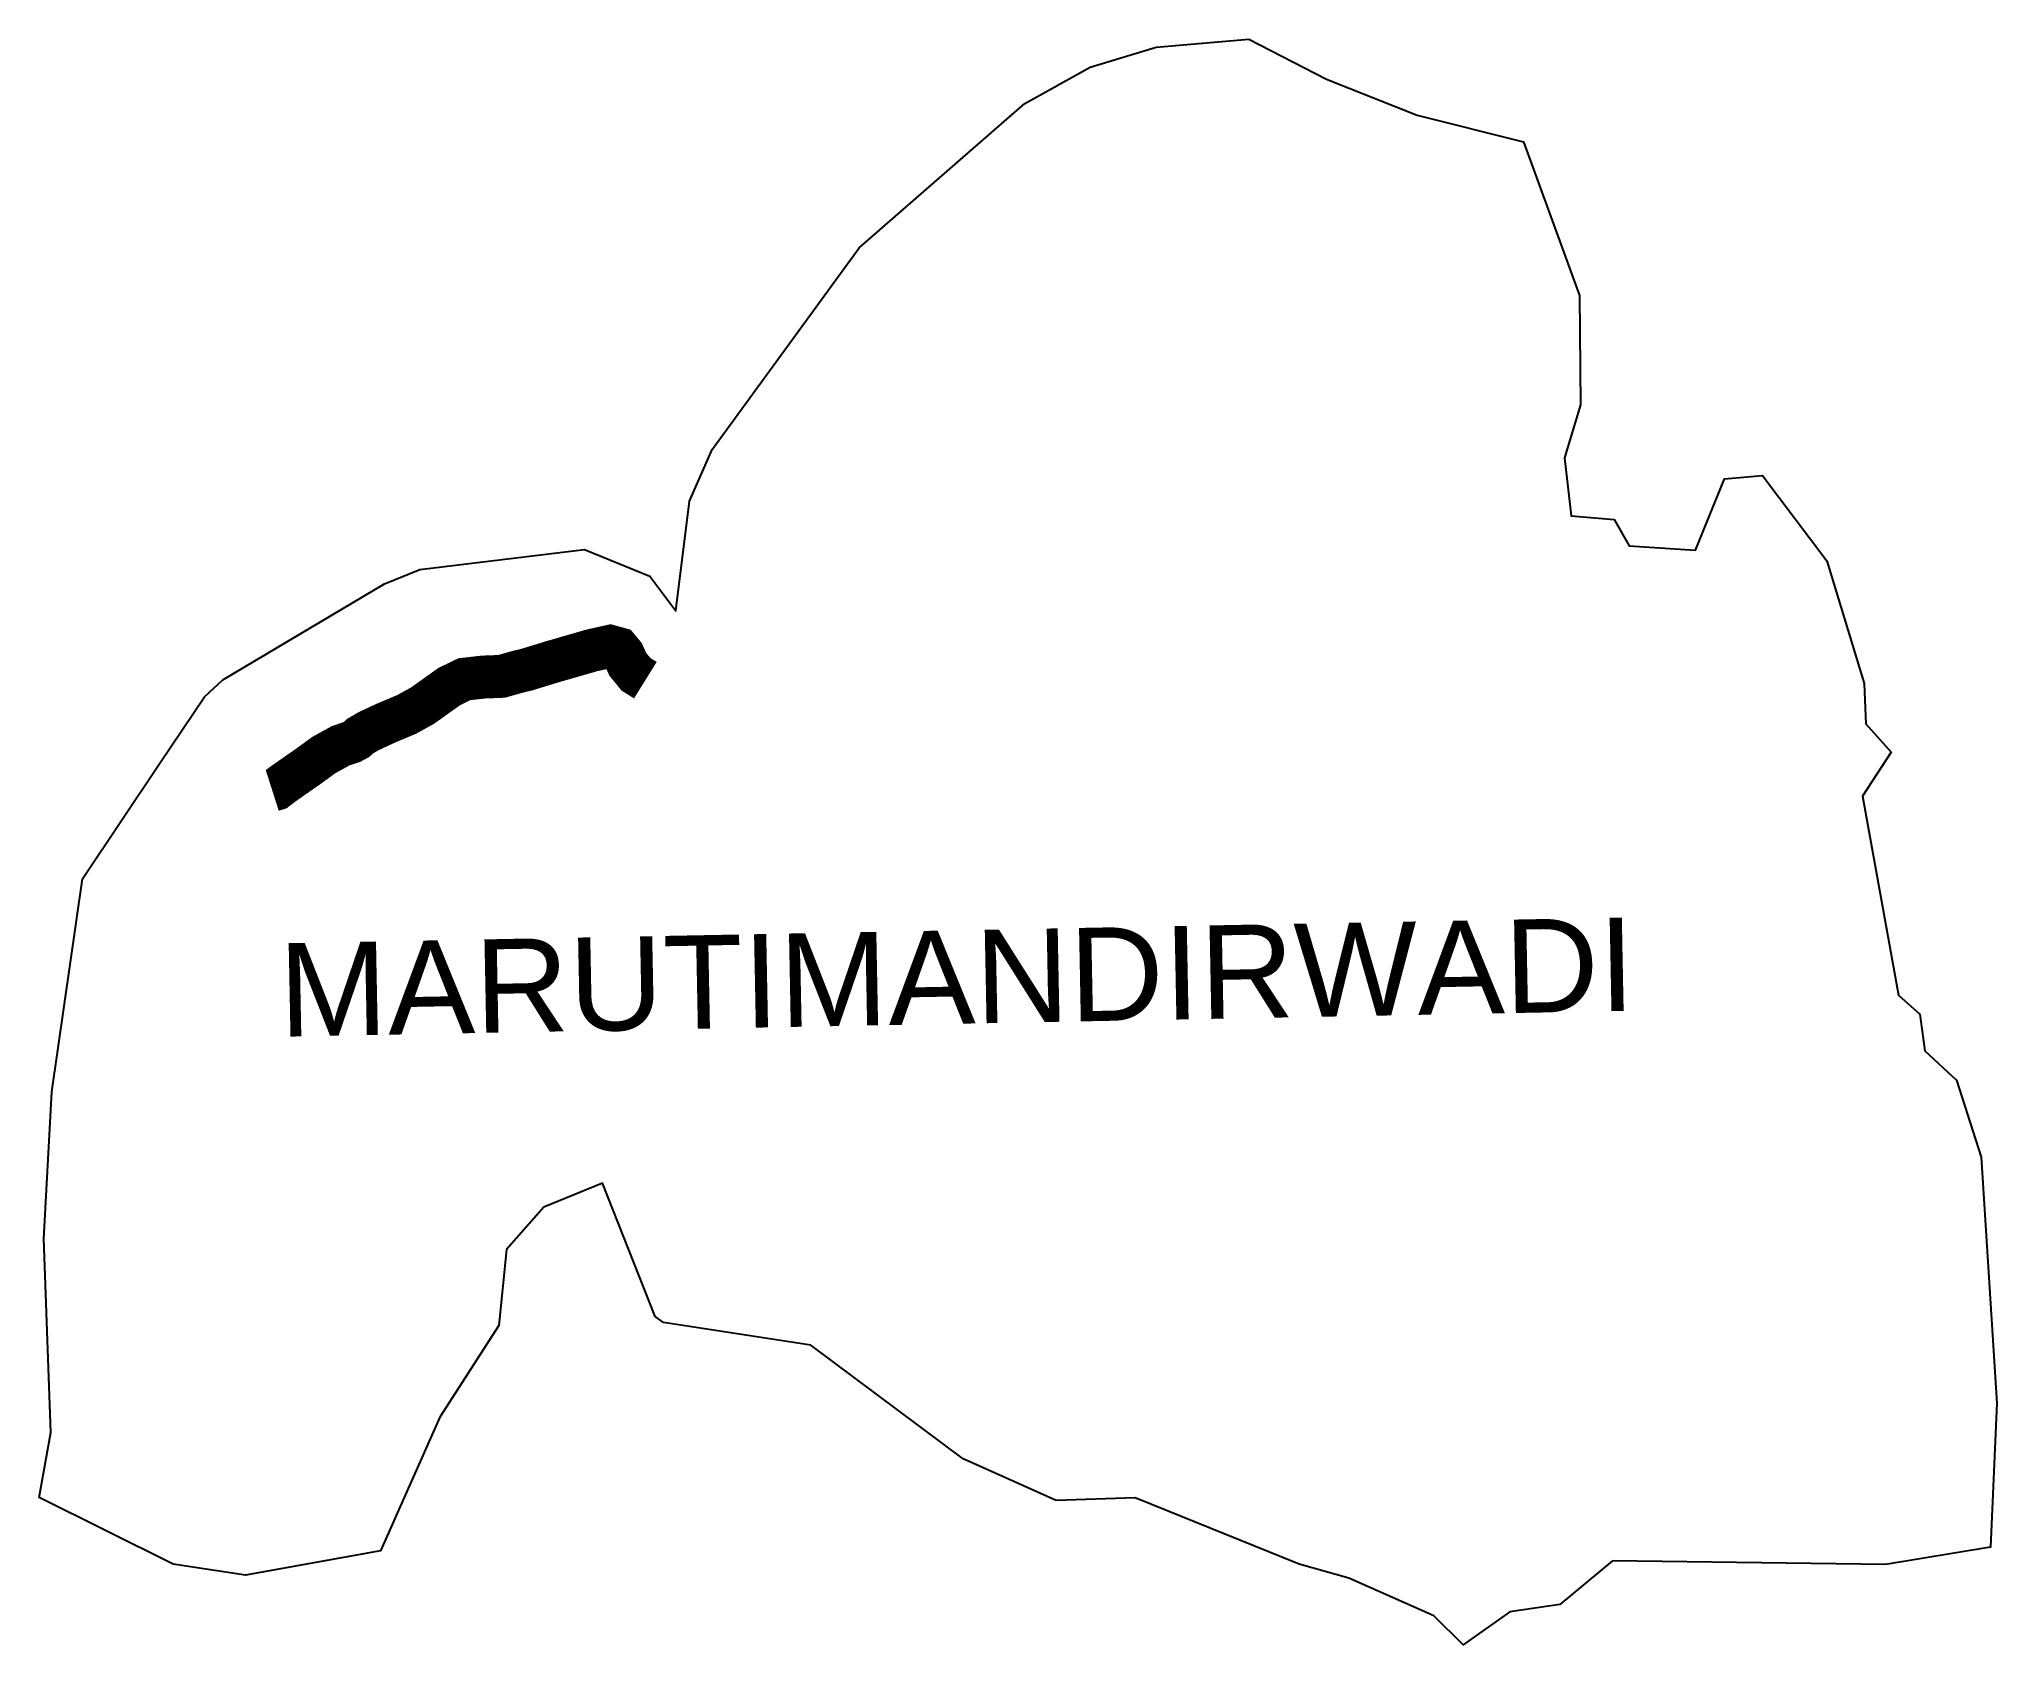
# Model space of a CAD drawing. Header units: feet. Extents: x 307300 to 309578, y 1927148 to 1929017.
import ezdxf

# ---------------------------------------------------------------- set-up
doc = ezdxf.new("R2010")
doc.units = ezdxf.units.FT
doc.header["$MEASUREMENT"] = 0
doc.layers.add('ARTIFICIALLY PROTECTED', color=10, linetype='Continuous')
doc.layers.add('VILLAGE NAME', color=250, linetype='Continuous')
doc.styles.get("Standard").update_dxf_attribs({"font": 'arial.ttf'})

msp = doc.modelspace()

# ---------------------------------------------------------------- linework, layer by layer
at = {"color": 3}
for points in [[(308707.8, 1929017), (308798.1, 1928970.5), (308903.8, 1928928.4), (309027.6, 1928897.3), (309092.8, 1928718.5), (309093.9, 1928591.5), (309075.2, 1928529.6), (309083.1, 1928462.1), (309132.9, 1928457.9), (309150.4, 1928427.2), (309227.4, 1928422.2), (309261.5, 1928505.3), (309305.5, 1928509.2), (309380.5, 1928409.9), (309424, 1928267.2), (309425.8, 1928220.3), (309455.3, 1928187.4), (309421.9, 1928135.9), (309463.8, 1927904.6), (309488.7, 1927882.3), (309494.5, 1927839.6), (309531.2, 1927805.6), (309559.8, 1927715.9), (309578.2, 1927429.7), (309570.7, 1927262), (309448.6, 1927241.9), (309131, 1927246.2), (309069.7, 1927195.3), (309011.6, 1927186.7), (308957.4, 1927148.4), (308923.2, 1927182.1), (308824.4, 1927226), (308766.5, 1927242.1), (308575.7, 1927319.3), (308483.8, 1927316.3), (308375.3, 1927364.8), (308198.4, 1927497.2), (308026.9, 1927523.6), (308017.1, 1927530.6), (307955.8, 1927685.5), (307887.4, 1927657.8), (307844, 1927608.5), (307835, 1927520.1), (307766.6, 1927413.5), (307697.4, 1927257.6), (307540.3, 1927229.4), (307456.1, 1927242.1), (307300.3, 1927320), (307314, 1927395.3), (307305.7, 1927620.8), (307314.9, 1927791.9), (307350.6, 1928039.7), (307440.9, 1928174.6), (307492.6, 1928251.7), (307514, 1928271.3), (307652.5, 1928353.5), (307702.2, 1928383), (307743.3, 1928399.7), (307934.9, 1928422.9), (308010.7, 1928392), (308041.1, 1928351.7), (308056.9, 1928479.5), (308083.3, 1928539.5), (308254.5, 1928774.3), (308447.4, 1928941.9), (308523.1, 1928984.4), (308600, 1929007.5)], [(308600, 1929007.5), (308707.8, 1929017)]]:
    msp.add_lwpolyline(points, dxfattribs=at)
at = {"layer": 'ARTIFICIALLY PROTECTED', "flags": 128}
msp.add_lwpolyline([(308005.7, 1928271, 50, 50, 0), (307994.9, 1928277.7, 50, 50, 0), (307985.3, 1928289.4, 50, 50, 0), (307980.1, 1928300.8, 50, 50, 0), (307974.4, 1928307.7, 50, 50, 0), (307964.7, 1928310.4, 50, 50, 0), (307943.2, 1928305.6, 50, 50, 0), (307943.2, 1928305.6, 50, 50, 0), (307943.2, 1928305.6, 50, 50, 0), (307897.8, 1928292.5, 50, 50, 0), (307889, 1928289.8, 50, 50, 0), (307867.4, 1928283.2, 50, 50, 0), (307857.8, 1928280.9, 50, 50, 0), (307838.2, 1928275.4, 50, 50, 0), (307816.8, 1928274.6, 50, 50, 0), (307795.1, 1928272.1, 50, 50, 0), (307777.6, 1928263.6, 50, 50, 0), (307759.3, 1928250.6, 50, 50, 0), (307746.1, 1928241.2, 50, 50, 0), (307728, 1928231.2, 50, 50, 0), (307717.8, 1928226.9, 50, 50, 0), (307702.4, 1928220.4, 50, 50, 0), (307683.2, 1928211.4, 50, 50, 0), (307673.5, 1928205.7, 50, 50, 0), (307669.7, 1928202.1, 50, 50, 0), (307664, 1928199, 50, 50, 0), (307651, 1928194.6, 50, 50, 0), (307631.3, 1928183.7, 50, 50, 0), (307612.8, 1928170.2, 50, 50, 0), (307584.9, 1928150.8, 50, 50, 0), (307576.5, 1928144.4, 50, 50, 0), (307571.5, 1928142.8, 0, 0, 0)], format="xyseb", dxfattribs=at)

# ---------------------------------------------------------------- texts
at = {"layer": 'VILLAGE NAME', "insert": (307578.2, 1927964.7), "char_height": 108.748, "attachment_point": 1, "rotation": 1.1028}
msp.add_mtext_dynamic_manual_height_columns('{\\fArial|b0|i0|c0|p34;MARUTIMANDIRWADI}', width=1571.314, gutter_width=543.7, heights=[0], dxfattribs=at)

doc.saveas('drawing.dxf')
